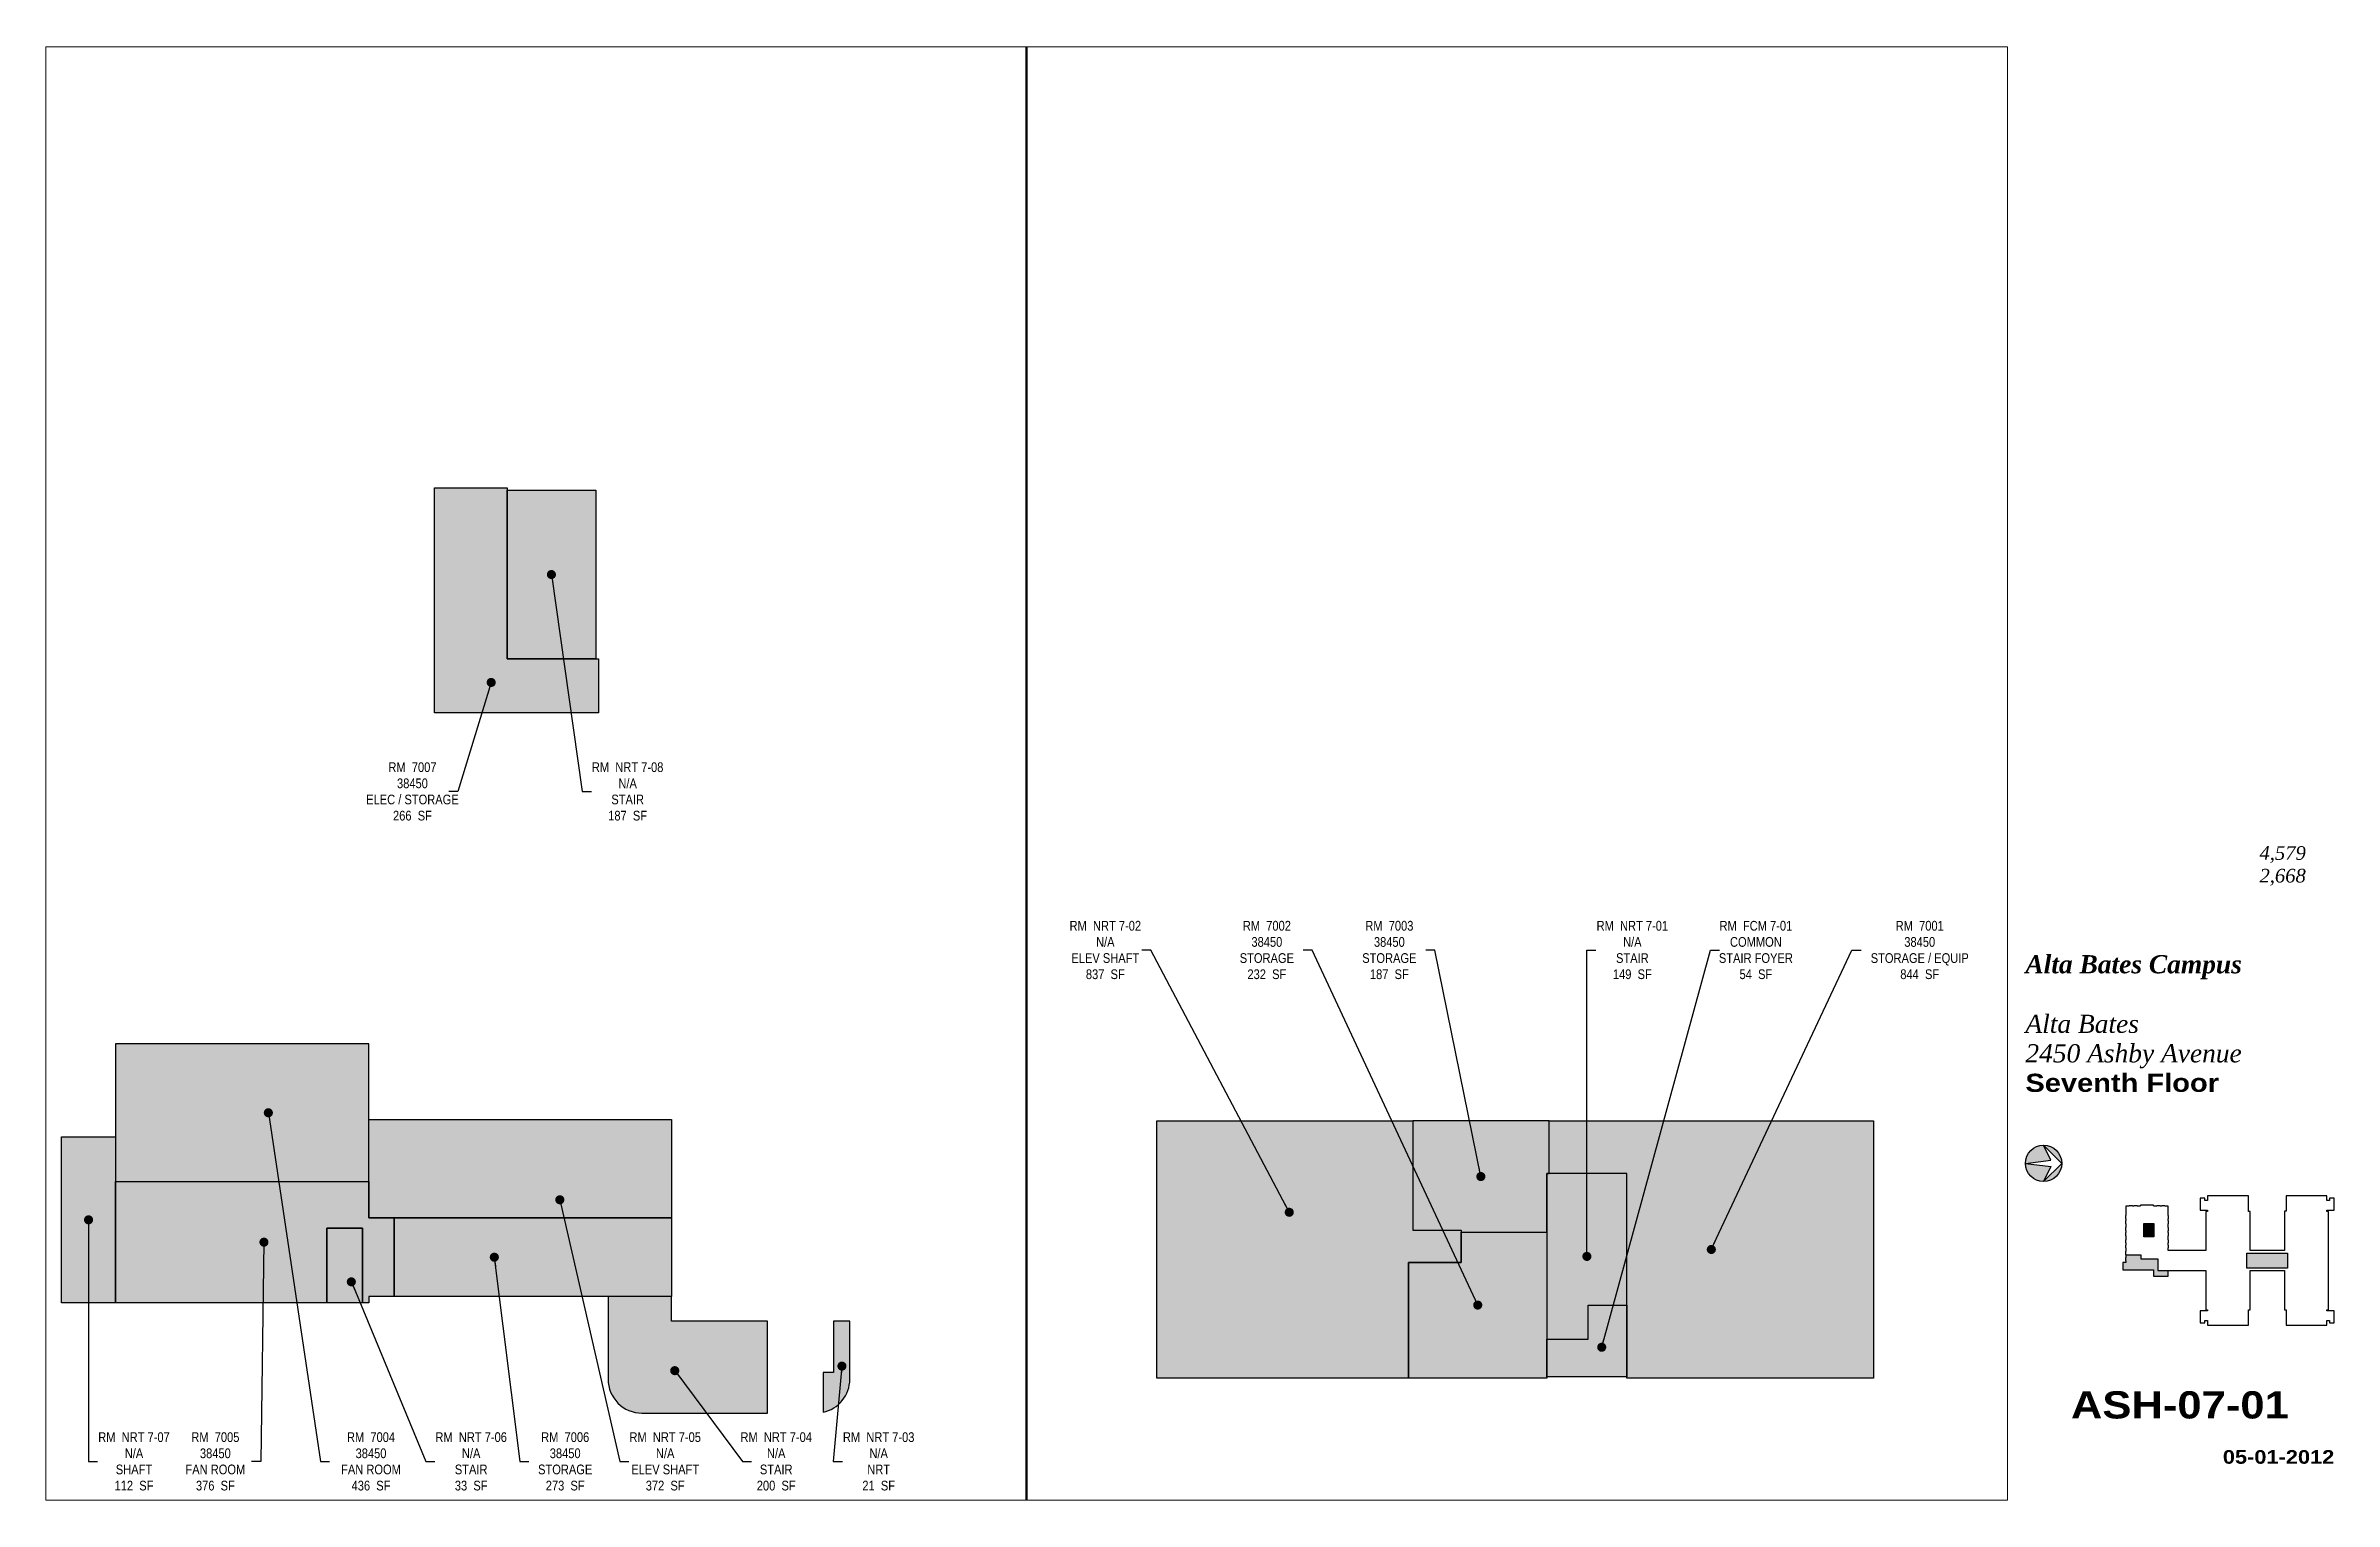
# Paper-space layout '01 (2)' of a CAD drawing. Header units: inches. Extents: x 0.9 to 16.7, y 0.5 to 10.5.
# The model-space entities are those that its viewports show. They can reach past a viewport. Long polylines and large blocks are cut down to what shows.
import ezdxf
from ezdxf.enums import TextEntityAlignment as Align

# ---------------------------------------------------------------- set-up
doc = ezdxf.new("R2010")
doc.units = ezdxf.units.IN
doc.header["$MEASUREMENT"] = 0
for name, color, linetype in [('0-LABEL', 3, 'Continuous'), ('1-NRT', 200, 'Continuous'), ('1-NRT-PTN', 253, 'Continuous'), ('2-BCM-PTN', 250, 'Continuous'), ('3-FCM', 190, 'Continuous'), ('3-FCM-PTN', 9, 'Continuous'), ('4-OCC', 6, 'Continuous'), ('4-OCC-PTN', 95, 'Continuous'), ('T-5', 5, 'Continuous'), ('T-8', 8, 'Continuous')]:
    doc.layers.add(name, color=color, linetype=linetype)
doc.layers.add('T-VWPRT', color=1, linetype='Continuous', plot=False)
doc.styles.add('ArialB', font='')
doc.styles.add('ArialN', font='ARIALN.TTF')
doc.styles.add('TimesI', font='timesi.ttf')
doc.styles.add('TimesIB', font='timesbi.ttf')
doc.styles.get('ArialB').set_extended_font_data('Arial Black')
doc.dimstyles.new('AB-195', dxfattribs={"dimscale": 195, "dimtxt": 0.070312, "dimasz": 0.0625, "dimexe": 0.0625, "dimexo": 0.125, "dimgap": 0.25, "dimtad": 0, "dimdec": 4, "dimrnd": 0.0625, "dimzin": 0, "dimdsep": 46, "dimlunit": 4, "dimtxsty": 'ArialN', "dimblk": 'ARCHTICK', "dimcen": 0.0625, "dimclrd": 256, "dimclre": 256, "dimclrt": 256, "dimadec": 0, "dimazin": 0, "dimtfac": 1, "dimtdec": 4, "dimtofl": 0, "dimtmove": 2, "dimatfit": 3, "dimldrblk": 'DOT', "dimfxl": 0, "dimfrac": 2, "dimtolj": 1, "dimtzin": 0, "dimlwd": -1, "dimlwe": -1, "dimarcsym": 0})

# ---------------------------------------------------------------- blocks, each defined once
blk = doc.blocks.new('AB-TB-text')
for tag, style, p in [('GROSS', 'TimesI', (1.93, 4.406)), ('USEABLE', 'TimesI', (1.93, 4.25)), ('DATE', 'ArialB', (2.125, 0.25))]:
    blk.add_attdef(tag, text='', height=0.0938, dxfattribs=dict(style=style)).set_placement(p, align=Align.RIGHT)
for tag, style, p in [('CAMPUS', 'TimesIB', (0, 3.75)), ('PAVILION', 'TimesI', (0, 3.547)), ('BUILDING', 'TimesI', (0, 3.34)), ('STREET', 'TimesI', (0, 3.137)), ('FLOOR', 'ArialB', (0, 2.934))]:
    blk.add_attdef(tag, text='', height=0.125, dxfattribs=dict(style=style)).set_placement(p, align=Align.TOP_LEFT)
at = {"style": 'ArialB'}
blk.add_attdef('DWG#', text='', height=0.188, dxfattribs=at).set_placement((1.062, 0.749), align=Align.TOP_CENTER)
blk = doc.blocks.new('n-arrow')
h = blk.add_hatch(color=256)
h.paths.add_polyline_path([(0, 0.125), (0.125, 0, 0.414214)])
h.paths.add_polyline_path([(0, 0.125, 0.414214), (-0.125, 0), (0.051, 0.022)])
h = blk.add_hatch(color=256)
h.paths.add_polyline_path([(0.051, -0.022), (-0.125, 0, 0.414214), (0, -0.125)])
h.paths.add_polyline_path([(0.125, 0), (0, -0.125, 0.414214)])
for p, q in [((-0.125, 0), (0.051, 0.022)), ((-0.125, 0), (0.051, -0.022)), ((0, 0.125), (0.125, 0)), ((0.051, 0.022), (0, 0.125)), ((0, -0.125), (0.125, 0)), ((0.051, -0.022), (0, -0.125))]:
    blk.add_line(p, q)
blk.add_circle((0, 0), 0.125)
blk = doc.blocks.new('_ArchTick')
at = {"const_width": 0.15}
blk.add_lwpolyline([(-0.5, -0.5), (0.5, 0.5)], dxfattribs=at)
blk = doc.blocks.new('_Dot')
at = {"lineweight": -2}
blk.add_line((-0.5, 0), (-1, 0), dxfattribs=at)
at = {"const_width": 0.5}
blk.add_lwpolyline([(-0.25, 0, 1), (0.25, 0, 1)], format="xyb", close=True, dxfattribs=at)

msp = doc.modelspace()

# ---------------------------------------------------------------- hatches: boundary and pattern name
at = {"layer": '1-NRT-PTN'}
for points in [[(3343.5, 4023.7), (3343.5, 3849.7), (3224.5, 3849.7), (3224.5, 4075.7), (3343.5, 4075.7)], [(5986, 3183.7), (5915.5, 3183.7), (5915.5, 3028.5), (5577.5, 3028.5), (5577.5, 3373.5), (5921, 3373.5), (5921, 3227), (5986, 3227)], [(6101, 3303), (6101, 3080.5), (6156.5, 3080.5), (6156.5, 3126.5), (6208.5, 3126.5), (6208.5, 3303)], [(3039, 3231.5), (3445, 3231.5), (3445, 3099.5), (3039, 3099.5)], [(2626.5, 3208.2), (2699, 3208.2), (2699, 2985.3), (2626.5, 2985.3)], [(2982.5, 3085.5), (3030.5, 3085.5), (3030.5, 2985.3), (2982.5, 2985.3)]]:
    msp.add_hatch(color=256, dxfattribs=at).paths.add_polyline_path(points)
h = msp.add_hatch(color=256, dxfattribs=at)
edge = h.paths.add_edge_path()
edge.add_line((3405.5, 2837.5), (3574, 2837.5))
edge.add_line((3574, 2837.5), (3574, 2961))
edge.add_line((3574, 2961), (3445, 2961))
edge.add_line((3445, 2961), (3445, 2993.8))
edge.add_line((3445, 2993.8), (3360, 2993.8))
edge.add_line((3360, 2993.8), (3360, 2883))
edge.add_arc((3405.5, 2883), 45.5, 179.9999, 270)
h = msp.add_hatch(color=256, dxfattribs=at)
edge = h.paths.add_edge_path()
edge.add_line((3684.5, 2883), (3684.5, 2961))
edge.add_line((3684.5, 2961), (3662.5, 2961))
edge.add_line((3662.5, 2961), (3662.5, 2892))
edge.add_line((3662.5, 2892), (3648.5, 2892))
edge.add_line((3648.5, 2892), (3648.5, 2838.5))
edge.add_arc((3639, 2883), 45.5, 282.0515, 360)
at = {"layer": '2-BCM-PTN'}
msp.add_hatch(color=55, dxfattribs=at).paths.add_polyline_path([(3127, 4079.2), (3224.5, 4079.2), (3224.5, 3849.7), (3347, 3849.7), (3347, 3777.2), (3127, 3777.2)])
at = {"layer": '3-FCM-PTN'}
msp.add_hatch(color=256, dxfattribs=at).paths.add_polyline_path([(6208.5, 3030), (6101, 3030), (6101, 3080.5), (6156.5, 3080.5), (6156.5, 3126.5), (6208.5, 3126.5)])
at = {"layer": '4-OCC-PTN'}
for points in [[(5921, 3373.5), (5921, 3227), (5986, 3227), (5986, 3224.2), (6101, 3224.2), (6101, 3303), (6104, 3303), (6104, 3373.5)], [(6208.5, 3303), (6104, 3303), (6104, 3373.5), (6539.5, 3373.5), (6539.5, 3028.5), (6208.5, 3028.5)], [(2699, 3332.8), (2699, 3148.3), (3039, 3148.3), (3039, 3210.3), (3039, 3231.5), (3039, 3332.8)], [(5986, 3183.7), (5986, 3224.2), (6101, 3224.2), (6101, 3080.5), (6101, 3028.5), (5915.5, 3028.5), (5915.5, 3183.7)], [(3039, 3148.3), (3039, 3122.6), (3039, 3099.5), (3073, 3099.5), (3073, 2993.8), (3039, 2993.8), (3039, 2985.3), (3030.5, 2985.3), (3030.5, 3085.5), (2982.5, 3085.5), (2982.5, 2985.3), (2699, 2985.3), (2699, 3148.3)], [(3073, 3099.5), (3445, 3099.5), (3445, 2993.8), (3073, 2993.8)]]:
    msp.add_hatch(color=55, dxfattribs=at).paths.add_polyline_path(points)

# ---------------------------------------------------------------- linework, layer by layer
at = {"layer": '1-NRT'}
msp.add_lwpolyline([(3343.5, 4023.7), (3343.5, 3849.7), (3224.5, 3849.7), (3224.5, 4075.7), (3343.5, 4075.7), (3343.5, 4023.7)], dxfattribs=at)
for points in [[(5986, 3183.7), (5915.5, 3183.7), (5915.5, 3028.5), (5577.5, 3028.5), (5577.5, 3373.5), (5921, 3373.5), (5921, 3227), (5986, 3227)], [(6101, 3303), (6101, 3080.5), (6101, 3080.5), (6156.5, 3080.5), (6156.5, 3126.5), (6208.5, 3126.5), (6208.5, 3303)], [(3039, 3231.5), (3445, 3231.5), (3445, 3099.5), (3039, 3099.5)], [(2626.5, 3208.2), (2699, 3208.2), (2699, 2985.3), (2626.5, 2985.3)], [(2982.5, 3085.5), (3030.5, 3085.5), (3030.5, 2985.3), (2982.5, 2985.3)]]:
    msp.add_lwpolyline(points, close=True, dxfattribs=at)
for points in [[(3405.5, 2837.5), (3574, 2837.5), (3574, 2961), (3445, 2961), (3445, 2993.8), (3360, 2993.8), (3360, 2993.8), (3360, 2883, 0.414214)], [(3684.5, 2883), (3684.5, 2961), (3662.5, 2961), (3662.5, 2892), (3648.5, 2892), (3648.5, 2838.5, 0.353866)]]:
    msp.add_lwpolyline(points, format="xyb", close=True, dxfattribs=at)
at = {"layer": '3-FCM'}
msp.add_lwpolyline([(6208.5, 3030), (6101, 3030), (6101, 3080.5), (6156.5, 3080.5), (6156.5, 3126.5), (6208.5, 3126.5)], close=True, dxfattribs=at)
at = {"layer": '4-OCC'}
for points in [[(3127, 4079.2), (3224.5, 4079.2), (3224.5, 3849.7), (3347, 3849.7), (3347, 3777.2), (3127, 3777.2)], [(5921, 3373.5), (5921, 3227), (5986, 3227), (5986, 3224.2), (6101, 3224.2), (6101, 3303), (6104, 3303), (6104, 3373.5)], [(6208.5, 3303), (6104, 3303), (6104, 3373.5), (6539.5, 3373.5), (6539.5, 3028.5), (6208.5, 3028.5)], [(2699, 3332.8), (2699, 3148.3), (3039, 3148.3), (3039, 3210.3), (3039, 3231.5), (3039, 3332.8)], [(5986, 3183.7), (5986, 3224.2), (6101, 3224.2), (6101, 3080.5), (6101, 3080.5), (6101, 3028.5), (5915.5, 3028.5), (5915.5, 3183.7)], [(3073, 3099.5), (3445, 3099.5), (3445, 2993.8), (3073, 2993.8)]]:
    msp.add_lwpolyline(points, close=True, dxfattribs=at)
msp.add_lwpolyline([(3039, 3148.3), (3039, 3122.6), (3039, 3099.5), (3073, 3099.5), (3073, 2993.8), (3039, 2993.8), (3039, 2985.3), (3030.5, 2985.3), (3030.5, 3085.5), (2982.5, 3085.5), (2982.5, 2985.3), (2699, 2985.3), (2699, 3148.3), (3039, 3148.3)], dxfattribs=at)

# ---------------------------------------------------------------- texts
at = {"layer": '0-LABEL', "char_height": 13, "attachment_point": 5, "style": 'ArialN'}
for s, insert in [('RM  7007\\P38450\\PELEC / STORAGE\\P266  SF', (3097.5, 3671.6)), ('RM  NRT 7-08\\PN/A\\PSTAIR\\P187  SF', (3386.3, 3671.6)), ('RM  NRT 7-02\\PN/A\\PELEV SHAFT\\P837  SF', (5508.5, 3602.8)), ('RM  7002\\P38450\\PSTORAGE\\P232  SF', (5725.3, 3602.8)), ('RM  7003\\P38450\\PSTORAGE\\P187  SF', (5889.7, 3602.8)), ('RM  NRT 7-01\\PN/A\\PSTAIR\\P149  SF', (6215.8, 3602.8)), ('RM  FCM 7-01\\PCOMMON\\PSTAIR FOYER\\P54  SF', (6381.6, 3602.8)), ('RM  7001\\P38450\\PSTORAGE / EQUIP\\P844  SF', (6601.5, 3602.8)), ('RM  NRT 7-07\\PN/A\\PSHAFT\\P112  SF', (2723.8, 2772.6)), ('RM  7005\\P38450\\PFAN ROOM\\P376  SF', (2833, 2772.6)), ('RM  7004\\P38450\\PFAN ROOM\\P436  SF', (3041.9, 2772.6)), ('RM  NRT 7-06\\PN/A\\PSTAIR\\P33  SF', (3176.3, 2772.6)), ('RM  7006\\P38450\\PSTORAGE\\P273  SF', (3302.5, 2772.6)), ('RM  NRT 7-05\\PN/A\\PELEV SHAFT\\P372  SF', (3436.7, 2772.6)), ('RM  NRT 7-04\\PN/A\\PSTAIR\\P200  SF', (3585.7, 2772.6)), ('RM  NRT 7-03\\PN/A\\PNRT\\P21  SF', (3723.2, 2772.6))]:
    msp.add_mtext(s, dxfattribs=dict(at, insert=insert))

# ---------------------------------------------------------------- leaders
at = {"layer": '0-LABEL', "annotation_type": 0, "has_hookline": 1}
for points, hookline_direction, text_width in [([(3284, 3962.7), (3325.4, 3671.6), (3337.6, 3671.6)], 0, 94.2), ([(3203.2, 3817.9), (3158.4, 3671.6), (3146.2, 3671.6)], 1, 122.2), ([(5755.4, 3250.9), (5569.5, 3602.8), (5557.3, 3602.8)], 1, 94), ([(6008.3, 3126.4), (5786.2, 3602.8), (5774.1, 3602.8)], 1, 71.3), ([(6012.5, 3298.9), (5950.7, 3602.8), (5938.5, 3602.8)], 1, 71.3), ([(6154.8, 3191.7), (6154.8, 3602.8), (6167, 3602.8)], 0, 92.1), ([(6174.7, 3069.8), (6320.7, 3602.8), (6332.9, 3602.8)], 0, 98.4), ([(6321.8, 3201), (6510.6, 3602.8), (6522.8, 3602.8)], 0, 130.3), ([(2904.1, 3240.5), (2974, 2772.6), (2986.2, 2772.6)], 0, 77.9), ([(2662.8, 3096.8), (2662.8, 2772.6), (2675, 2772.6)], 0, 94.1), ([(3295.3, 3123.7), (3375.8, 2772.6), (3388, 2772.6)], 0, 94.2), ([(2898.2, 3066.8), (2893.9, 2772.6), (2881.7, 2772.6)], 1, 77.9), ([(3207.4, 3046.6), (3241.6, 2772.6), (3253.8, 2772.6)], 0, 71.3), ([(3015.5, 3013.6), (3115.4, 2772.6), (3127.6, 2772.6)], 0, 94.1), ([(3449.5, 2894.4), (3540.5, 2772.6), (3552.7, 2772.6)], 0, 94.1), ([(3673.9, 2900.5), (3662.3, 2772.6), (3674.5, 2772.6)], 0, 94.1)]:
    msp.add_leader(points, dimstyle='AB-195', dxfattribs=dict(at, hookline_direction=hookline_direction, text_width=text_width))

psp = doc.layouts.new('01 (2)')

# ---------------------------------------------------------------- hatches: boundary and pattern name
at = {"layer": 'T-8'}
for points in [[(15.377, 2.312), (15.445, 2.312), (15.445, 2.403), (15.377, 2.403)], [(15.356, 2.16), (15.356, 2.188), (15.253, 2.188), (15.253, 2.169), (15.25, 2.169), (15.25, 2.146), (15.253, 2.146), (15.253, 2.135), (15.232, 2.135), (15.232, 2.084), (15.443, 2.084), (15.443, 2.04), (15.544, 2.04), (15.544, 2.079), (15.474, 2.079), (15.474, 2.16)], [(16.085, 2.2), (16.085, 2.096), (16.367, 2.096), (16.367, 2.2)]]:
    psp.add_hatch(color=256, dxfattribs=at).paths.add_polyline_path(points)

# ---------------------------------------------------------------- linework, layer by layer
at = {"layer": 'T-5', "const_width": 0.0156}
psp.add_lwpolyline([(7.687, 10.5), (7.687, 0.5)], dxfattribs=at)
at = {"layer": 'T-8'}
for points in [[(15.232, 2.084), (15.443, 2.084), (15.443, 2.04), (15.544, 2.04), (15.544, 2.079), (15.804, 2.079), (15.804, 1.81), (15.816, 1.81), (15.816, 1.802), (15.765, 1.802), (15.765, 1.719), (15.798, 1.719), (15.798, 1.735), (15.816, 1.735), (15.816, 1.704), (16.097, 1.704), (16.097, 1.809), (16.108, 1.809), (16.108, 2.079), (16.345, 2.079), (16.345, 1.809), (16.356, 1.809), (16.356, 1.704), (16.637, 1.704), (16.637, 1.735), (16.655, 1.735), (16.655, 1.719), (16.688, 1.719), (16.688, 1.802), (16.637, 1.802), (16.637, 1.809), (16.648, 1.809), (16.648, 2.487), (16.637, 2.487), (16.637, 2.496), (16.688, 2.496), (16.688, 2.578), (16.655, 2.578), (16.655, 2.562), (16.637, 2.562), (16.637, 2.593), (16.356, 2.593), (16.356, 2.488), (16.345, 2.488), (16.345, 2.218), (16.108, 2.218), (16.108, 2.487), (16.097, 2.487), (16.097, 2.593), (15.816, 2.593), (15.816, 2.562), (15.798, 2.562), (15.798, 2.578), (15.765, 2.578), (15.765, 2.496), (15.816, 2.496), (15.816, 2.487), (15.804, 2.487), (15.804, 2.218), (15.545, 2.218), (15.545, 2.235), (15.547, 2.235), (15.547, 2.255), (15.545, 2.255), (15.545, 2.271), (15.547, 2.271), (15.547, 2.292), (15.545, 2.292), (15.545, 2.318), (15.547, 2.318), (15.547, 2.341), (15.545, 2.341), (15.545, 2.353), (15.547, 2.353), (15.547, 2.375), (15.545, 2.375), (15.545, 2.402), (15.547, 2.402), (15.547, 2.424), (15.545, 2.424), (15.545, 2.435), (15.547, 2.435), (15.547, 2.458), (15.545, 2.458), (15.545, 2.522), (15.522, 2.522), (15.522, 2.525), (15.5, 2.525), (15.5, 2.522), (15.489, 2.522), (15.489, 2.525), (15.467, 2.525), (15.467, 2.522), (15.445, 2.522), (15.445, 2.525), (15.443, 2.525), (15.443, 2.53), (15.354, 2.53), (15.354, 2.525), (15.352, 2.525), (15.352, 2.522), (15.332, 2.522), (15.332, 2.525), (15.309, 2.525), (15.309, 2.522), (15.3, 2.522), (15.3, 2.525), (15.277, 2.525), (15.277, 2.522), (15.253, 2.522), (15.253, 2.458), (15.25, 2.458), (15.25, 2.435), (15.253, 2.435), (15.253, 2.424), (15.25, 2.424), (15.25, 2.402), (15.253, 2.402), (15.253, 2.375), (15.25, 2.375), (15.25, 2.353), (15.253, 2.353), (15.253, 2.341), (15.25, 2.341), (15.25, 2.318), (15.253, 2.318), (15.253, 2.292), (15.25, 2.292), (15.25, 2.271), (15.253, 2.271), (15.253, 2.255), (15.25, 2.255), (15.25, 2.235), (15.253, 2.235), (15.253, 2.212), (15.25, 2.212), (15.25, 2.188), (15.253, 2.188), (15.253, 2.169), (15.25, 2.169), (15.25, 2.146), (15.253, 2.146), (15.253, 2.135), (15.232, 2.135)], [(15.377, 2.403), (15.445, 2.403), (15.445, 2.312), (15.377, 2.312)], [(16.085, 2.2), (16.367, 2.2), (16.367, 2.096), (16.085, 2.096)]]:
    psp.add_lwpolyline(points, close=True, dxfattribs=at)
psp.add_lwpolyline([(15.253, 2.188), (15.356, 2.188), (15.356, 2.16), (15.474, 2.16), (15.474, 2.079), (15.544, 2.079)], dxfattribs=at)

# ---------------------------------------------------------------- block references
at = {"layer": 'T-5'}
ref = psp.add_blockref('AB-TB-text', (14.562, 0.5), dxfattribs=at)
ref.add_attrib('DATE', '05-01-2012', dxfattribs={"layer": 'T-8', "height": 0.0938, "style": 'ArialB'}).set_placement((16.688, 0.75), align=Align.RIGHT)
ref.add_attrib('DWG#', 'ASH-07-01', dxfattribs={"layer": 'T-8', "height": 0.1875, "style": 'ArialB'}).set_placement((15.625, 1.249), align=Align.TOP_CENTER)
ref.add_attrib('GROSS', '4,579', dxfattribs={"layer": '0', "height": 0.0938, "style": 'TimesI'}).set_placement((16.492, 4.906), align=Align.RIGHT)
ref.add_attrib('USEABLE', '2,668', dxfattribs={"layer": '0', "height": 0.0938, "style": 'TimesI'}).set_placement((16.492, 4.75), align=Align.RIGHT)
ref.add_attrib('BUILDING', 'Alta Bates', dxfattribs={"layer": '0', "height": 0.125, "style": 'TimesI'}).set_placement((14.562, 3.84), align=Align.TOP_LEFT)
ref.add_attrib('STREET', '2450 Ashby Avenue', dxfattribs={"layer": '0', "height": 0.125, "style": 'TimesI'}).set_placement((14.562, 3.637), align=Align.TOP_LEFT)
ref.add_attrib('FLOOR', 'Seventh Floor', dxfattribs={"layer": 'T-8', "height": 0.125, "style": 'ArialB'}).set_placement((14.562, 3.434), align=Align.TOP_LEFT)
ref.add_attrib('CAMPUS', 'Alta Bates Campus', dxfattribs={"layer": '0', "height": 0.125, "style": 'TimesIB'}).set_placement((14.562, 4.25), align=Align.TOP_LEFT)
at = {"layer": 'T-8'}
psp.add_blockref('n-arrow', (14.687, 2.817), dxfattribs=at)

# ---------------------------------------------------------------- viewports
at = {"layer": 'T-VWPRT'}
psp.add_viewport(center=(4.313, 5.5), size=(6.75, 10), view_center_point=(3263.625, 3695.722), view_height=1950, status=3, dxfattribs=at)
psp.add_viewport(center=(11.063, 5.5), size=(6.75, 10), view_center_point=(6061, 3839.722), view_height=1950, dxfattribs=at)

doc.saveas('drawing.dxf')
